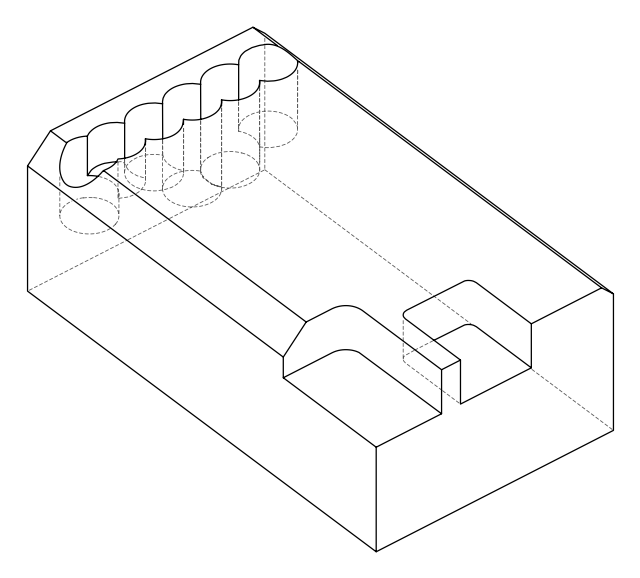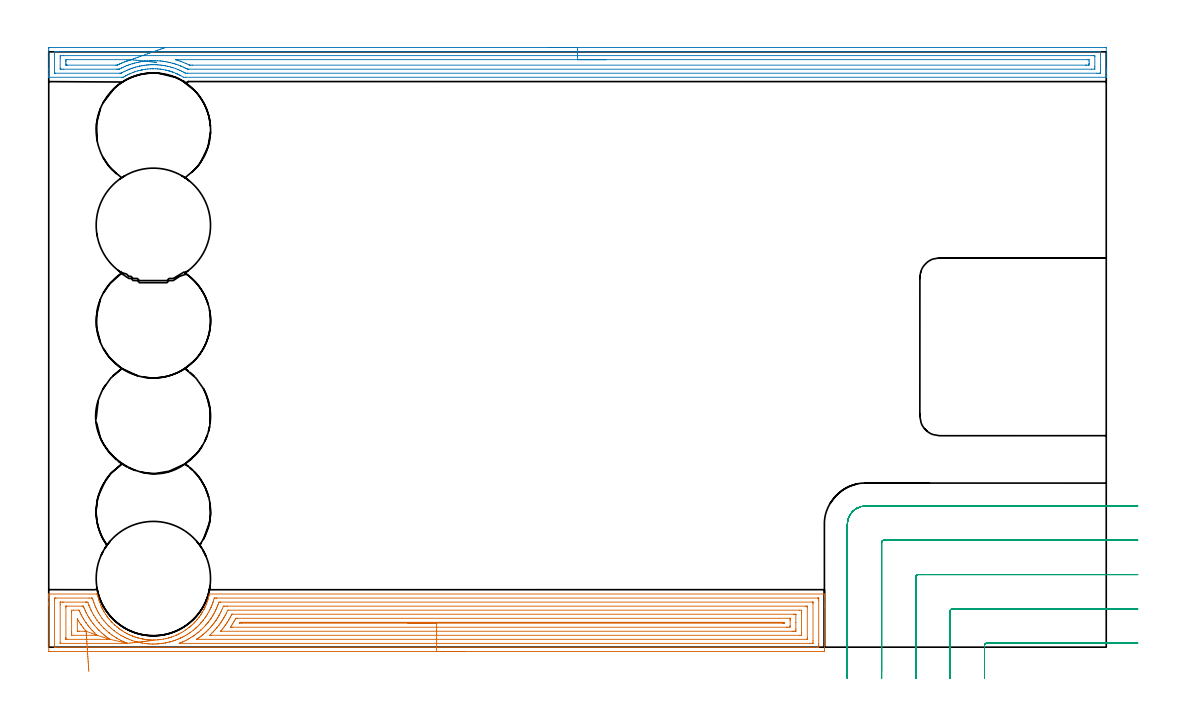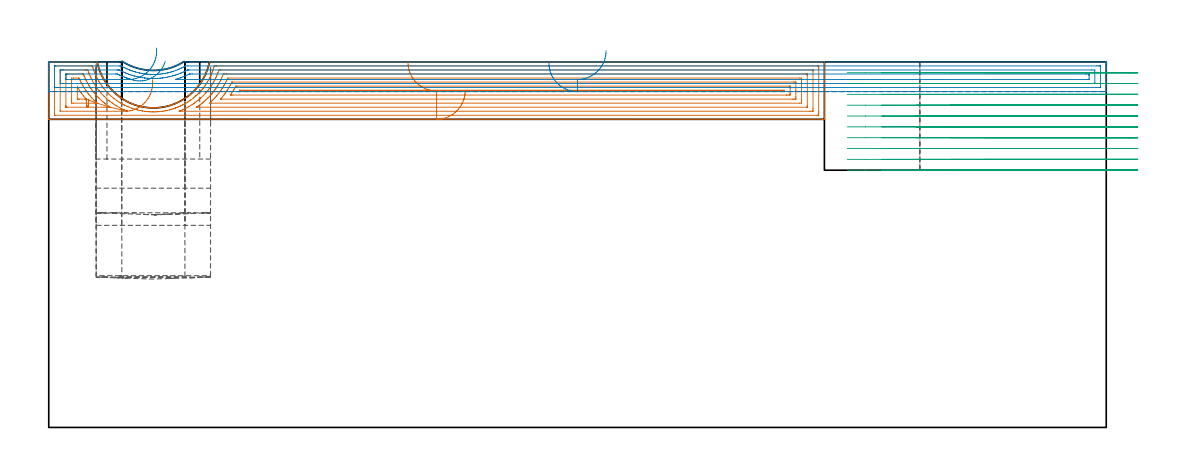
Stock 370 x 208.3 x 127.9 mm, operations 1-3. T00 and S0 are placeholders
(PLAN: 14 operations, 5 tool changes, 64 min)
(1 AREA_MILL | FG_CHAMFER_SURFACE | UGT0205_001 | 16.32 min | 56047 mm3)
(2 AREA_MILL_1 | FG_CHAMFER_SURFACE_1 | UGT0205_001 | 12.12 min | 20013 mm3)
(3 MILL_CORNER_NOTCH_RECTANGULAR | CORNER_NOTCH_RECTANGULAR | NXT0201_012 | Follow Part, ap 4, ae 75% | 12.65 min | 211225 mm3)
(4 MILL_SLOT | SLOT_PARTIAL_RECTANGULAR | NXT0201_011 | Follow Part, ap 3, ae 75% | 17.93 min | 152968 mm3)
(5 MILL_BLIND_HOLE_FROM_SOLID_MATERIAL | STEP1POCKET | UGT0201_004 | Spiral | 0.61 min | 42720 mm3)
(6 MILL_BLIND_HOLE_FROM_SOLID_MATERIAL_1 | STEP1POCKET_2 | UGT0201_004 | Spiral | 0.76 min | 52194 mm3)
(7 MILL_BLIND_HOLE_FROM_SOLID_MATERIAL_2 | STEP1POCKET_3 | UGT0201_004 | Spiral | 1.22 min | 89671 mm3)
(8 MILL_BLIND_HOLE_FROM_SOLID_MATERIAL_3 | STEP1POCKET_5 | UGT0201_004 | Spiral | 0.92 min | 71838 mm3)
(9 BORE_BLIND_HOLE | STEP1POCKET | UGT0332_069 | 0.15 min | 6 mm3)
(10 BORE_BLIND_HOLE_1 | STEP1POCKET_2 | UGT0332_069 | 0.19 min | 13 mm3)
(11 BORE_BLIND_HOLE_2 | STEP1POCKET_3 | UGT0332_069 | 0.31 min | 7 mm3)
(12 BORE_BLIND_HOLE_3 | STEP1POCKET_5 | UGT0332_069 | 0.24 min | 15 mm3)
(13 INDEXABLE_INSERT_DRILL_BLIND_HOLE_FROM_SOLID | STEP1POCKET_1 | NXT0302_035 | 0.22 min | 50991 mm3)
(14 INDEXABLE_INSERT_DRILL_BLIND_HOLE_FROM_SOLID_1 | STEP1POCKET_4 | NXT0302_035 | 0.31 min | 81743 mm3)
(TOOL UGT0205_001 | Chamfer Mill 20 x 3 x 45 deg. | D20 FL50 Z2)
(TOOL NXT0201_012 | ENDMILL 16mm [2P460-1600-NA 1630] | D16 FL38 Z6)
(TOOL NXT0201_011 | ENDMILL 12mm [2P460-1200-NA 1630] | D12 FL38 Z6)
(TOOL UGT0201_004 | End Mill 32 mm | D32 FL53 Z6)
(TOOL UGT0332_069 | 40 mm Boring Bar Slip Fit | D40)
(TOOL NXT0302_035 | Index. Insert Drill 40mm [880-D4000L40-05] | D40 PA176 FL200 Z2)
(OP 1 AREA_MILL)
G17 G21 G94 G90
T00 M6
G54
G17 G0 G90 X145.7 Y-1.5 S1061 M3
G43 Z137.9 H0
Z117.8
G94 G1 X145.662 Z116.928 F250.
X145.548 Z116.064
X145.359 Z115.212
X145.097 Z114.38
X144.763 Z113.574
X144.36 Z112.8
X143.891 Z112.064
X143.36 Z111.372
X142.771 Z110.729
X142.128 Z110.14
X141.436 Z109.608
X140.7 Z109.14
X139.926 Z108.737
X139.12 Z108.403
X138.288 Z108.141
X137.436 Z107.952
X136.571 Z107.838
X135.7 Z107.8
X0.596
X0.102 Y-1.495 Z107.803
X0.01 Y-1.491 Z107.806
X0. Y-1.394 Z107.903
Y14.693 Z123.987
Y15.275 Z124.572
Y15.57 Z124.867
Y17.326 Z126.62
Y17.916 Z127.215
Y18.333 Z127.632
X0.003 Y18.469 Z127.761
X0.01 Y18.598 Z127.889
X0.15 Y18.6 Z127.9
X16.648
X16.974 Y18.594 Z127.892
X17.073 Y18.222 Z127.522
X17.214 Y17.626 Z126.926
X17.455 Y16.735 Z126.035
X17.577 Y16.337 Z125.637
X17.743 Y15.844 Z125.144
X18.091 Y14.953 Z124.251
X18.134 Y14.852 Z124.151
X18.203 Y14.693 Z123.989
X18.39 Y14.254 Z123.553
X18.431 Y14.158 Z123.458
X18.473 Y14.062 Z123.36
X18.588 Y13.815 Z123.112
X18.603 Y13.784 Z123.081
X18.68 Y13.632 Z122.932
X18.729 Y13.536 Z122.836
X18.811 Y13.377 Z122.672
X18.861 Y13.279 Z122.577
X18.916 Y13.17 Z122.469
X19.158 Y12.723 Z122.022
X19.286 Y12.499 Z121.799
X19.412 Y12.279 Z121.578
X19.497 Y12.138 Z121.437
X19.978 Y11.388 Z120.686
X20.181 Y11.087 Z120.385
X20.391 Y10.788 Z120.086
X20.512 Y10.625 Z119.923
X20.608 Y10.496 Z119.795
X20.942 Y10.066 Z119.366
X21.103 Y9.866 Z119.166
X21.284 Y9.641 Z118.941
X21.711 Y9.157 Z118.454
X21.865 Y8.989 Z118.284
X21.999 Y8.841 Z118.139
X22.115 Y8.713 Z118.012
X22.178 Y8.647 Z117.947
X22.22 Y8.606 Z117.906
X22.89 Y7.948 Z117.248
X23.019 Y7.823 Z117.12
X23.072 Y7.774 Z117.071
X23.191 Y7.672 Z116.968
X23.782 Y7.159 Z116.457
X23.865 Y7.087 Z116.385
X23.966 Y7. Z116.298
X24.217 Y6.802 Z116.102
X24.453 Y6.617 Z115.916
X24.674 Y6.451 Z115.75
X24.86 Y6.312 Z115.61
X25.245 Y6.04 Z115.337
X25.428 Y5.917 Z115.213
X25.498 Y5.87 Z115.166
X25.754 Y5.704 Z114.999
X26.661 Y5.148 Z114.446
X27.138 Y4.886 Z114.185
X27.349 Y4.776 Z114.074
X27.495 Y4.699 Z113.998
X27.542 Y4.675 Z113.974
X28.072 Y4.42 Z113.719
X28.241 Y4.34 Z113.636
X28.411 Y4.256 Z113.555
X29.133 Y3.962 Z113.257
X29.329 Y3.879 Z113.178
X29.354 Y3.87 Z113.17
X29.579 Y3.791 Z113.084
X29.852 Y3.69 Z112.985
X30.025 Y3.628 Z112.921
X30.223 Y3.554 Z112.85
X30.792 Y3.366 Z112.663
X30.916 Y3.331 Z112.626
X31.074 Y3.285 Z112.583
X31.117 Y3.272 Z112.571
X31.215 Y3.247 Z112.546
X31.362 Y3.212 Z112.506
X32.011 Y3.046 Z112.343
X32.277 Y2.988 Z112.287
X32.7 Y2.899 Z112.195
X32.905 Y2.855 Z112.151
X33.071 Y2.828 Z112.124
X33.592 Y2.745 Z112.037
X33.799 Y2.71 Z112.005
X34.456 Y2.629 Z111.926
X34.692 Y2.6 Z111.898
X34.715 Y2.598 Z111.896
X35.375 Y2.552 Z111.841
X35.586 Y2.535 Z111.827
X36.033 Y2.514 Z111.808
X36.48 Y2.506 Z111.799
X36.554 Y2.507
X36.927 Y2.508 Z111.804
X37.374 Y2.523 Z111.818
X38.051 Y2.568 Z111.862
X38.268 Y2.581 Z111.877
X38.359 Y2.591 Z111.887
X38.942 Y2.654 Z111.945
X39.059 Y2.665 Z111.96
X39.162 Y2.675 Z111.972
X40.056 Y2.812 Z112.111
X40.726 Y2.946 Z112.24
X40.967 Y2.992 Z112.291
X41.172 Y3.044 Z112.34
X41.843 Y3.208 Z112.507
X42.064 Y3.27 Z112.568
X42.408 Y3.365 Z112.664
X42.737 Y3.471 Z112.769
X42.83 Y3.504 Z112.802
X42.955 Y3.55 Z112.845
X43.631 Y3.788 Z113.087
X44.293 Y4.052 Z113.347
X44.423 Y4.101 Z113.4
X44.525 Y4.142 Z113.441
X44.788 Y4.258 Z113.554
X45.137 Y4.424 Z113.723
X45.24 Y4.473 Z113.773
X45.419 Y4.559 Z113.857
X45.631 Y4.67 Z113.966
X46.313 Y5.021 Z114.321
X46.538 Y5.148 Z114.447
X47.207 Y5.553 Z114.851
X47.952 Y6.038 Z115.337
X48.101 Y6.142 Z115.441
X48.994 Y6.808 Z116.108
X49.147 Y6.932 Z116.229
X49.198 Y6.975 Z116.271
X49.331 Y7.087 Z116.383
X49.644 Y7.35 Z116.65
X49.8 Y7.483 Z116.782
X49.888 Y7.558 Z116.856
X50.179 Y7.823 Z117.12
X50.782 Y8.402 Z117.701
X50.925 Y8.55 Z117.849
X51.082 Y8.713 Z118.013
X51.142 Y8.779 Z118.079
X51.333 Y8.989 Z118.285
X51.427 Y9.091 Z118.389
X51.676 Y9.362 Z118.662
X51.732 Y9.428 Z118.728
X51.881 Y9.605 Z118.904
X52.441 Y10.305 Z119.601
X52.57 Y10.465 Z119.763
X52.593 Y10.497 Z119.795
X52.768 Y10.744 Z120.044
X53.076 Y11.183 Z120.478
X53.241 Y11.417 Z120.717
X53.376 Y11.621 Z120.916
X53.464 Y11.753 Z121.047
X53.559 Y11.91 Z121.205
X53.651 Y12.06 Z121.36
X53.664 Y12.083 Z121.383
X53.782 Y12.279 Z121.577
X53.805 Y12.321 Z121.618
X54.286 Y13.17 Z122.469
X54.358 Y13.303 Z122.602
X54.603 Y13.815 Z123.114
X54.721 Y14.062 Z123.36
X55.115 Y14.953 Z124.252
X55.252 Y15.287 Z124.585
X55.451 Y15.844 Z125.143
X55.739 Y16.735 Z126.034
X55.886 Y17.262 Z126.561
X55.988 Y17.627 Z126.926
X56.145 Y18.267 Z127.567
X56.191 Y18.474 Z127.768
X56.225 Y18.597 Z127.889
X56.332 Y18.6 Z127.9
X271.25
X271.39 Y18.598 Z127.889
X271.397 Y18.469 Z127.761
X271.4 Y18.333 Z127.632
Y17.916 Z127.215
Y17.326 Z126.62
Y15.275 Z124.572
Y14.693 Z123.987
Y14.106 Z123.402
X271.399 Y-0.517 Z108.78
X271.395 Y-1.103 Z108.194
X271.39 Y-1.492 Z107.805
X271.203 Y-1.496 Z107.802
X270.804 Y-1.5 Z107.8
X135.7
Y-0.086 Z109.214
X2.38 Y-0.085 Z109.215
X2.236
X2.035 Y-0.08 Z109.22
X2.016 Y-0.079 Z109.221
X2.01 Y-0.07 Z109.23
X2.004 Y-0.043 Z109.257
X2.002 Y-0.017 Z109.283
X2. Y0.148 Z109.448
Y0.652 Z109.952
Y15.944 Z125.244
X2.002 Y16.448 Z125.748
X2.004 Y16.817 Z126.117
X2.015 Y17.179 Z126.479
X2.38 Y17.184 Z126.484
X2.522 Y17.185 Z126.485
X14.115 Y17.186 Z126.486
X14.864 Y17.185 Z126.485
X15.009 Y17.184 Z126.484
X15.259 Y17.179 Z126.479
X15.32 Y17.065 Z126.365
X15.402 Y16.797 Z126.097
X15.507 Y16.448 Z125.748
X15.756 Y15.64 Z124.94
X15.774 Y15.588 Z124.888
X15.792 Y15.535 Z124.835
X16.128 Y14.693 Z123.993
X16.374 Y14.085 Z123.385
X16.492 Y13.815 Z123.115
X16.648 Y13.465 Z122.765
X16.916 Y12.938 Z122.238
X17.191 Y12.404 Z121.704
X17.381 Y12.06 Z121.36
X17.438 Y11.96 Z121.26
X17.54 Y11.785 Z121.085
X17.924 Y11.183 Z120.483
X18.431 Y10.4 Z119.7
X18.497 Y10.305 Z119.605
X18.648 Y10.092 Z119.392
X19.163 Y9.428 Z118.728
X19.323 Y9.225 Z118.525
X19.9 Y8.55 Z117.85
X20.215 Y8.197 Z117.497
X20.716 Y7.672 Z116.972
X20.909 Y7.478 Z116.778
X21.107 Y7.285 Z116.585
X21.632 Y6.795 Z116.095
X21.999 Y6.475 Z115.775
X22.66 Y5.917 Z115.217
X22.786 Y5.815 Z115.115
X22.89 Y5.734 Z115.034
X23.661 Y5.159 Z114.459
X23.782 Y5.074 Z114.374
X23.833 Y5.04 Z114.34
X24.674 Y4.502 Z113.802
X25.221 Y4.162 Z113.462
X25.436 Y4.035 Z113.335
X25.566 Y3.961 Z113.261
X26.025 Y3.71 Z113.01
X26.457 Y3.488 Z112.788
X26.54 Y3.447 Z112.747
X26.879 Y3.285 Z112.585
X27.349 Y3.066 Z112.366
X27.743 Y2.897 Z112.197
X28.241 Y2.698 Z111.998
X29.002 Y2.407 Z111.707
X29.133 Y2.359 Z111.659
X29.209 Y2.332 Z111.632
X30.025 Y2.066 Z111.366
X30.512 Y1.927 Z111.227
X30.916 Y1.822 Z111.122
X31.048 Y1.79 Z111.09
X31.762 Y1.621 Z110.921
X31.808 Y1.611 Z110.911
X31.845 Y1.603 Z110.903
X32.191 Y1.53 Z110.83
X32.7 Y1.438 Z110.738
X32.812 Y1.419 Z110.719
X33.592 Y1.305 Z110.605
X33.855 Y1.27 Z110.57
X34.483 Y1.199 Z110.499
X34.85 Y1.169 Z110.469
X35.375 Y1.132 Z110.432
X35.8 Y1.111 Z110.411
X36.267 Y1.099 Z110.399
X36.707 Y1.097 Z110.397
X37.159 Y1.105 Z110.405
X37.574 Y1.12 Z110.42
X38.051 Y1.15 Z110.45
X38.411 Y1.175 Z110.475
X38.942 Y1.226 Z110.526
X39.22 Y1.256 Z110.556
X39.834 Y1.336 Z110.636
X40.006 Y1.361 Z110.661
X40.726 Y1.477 Z110.777
X40.771 Y1.485 Z110.785
X41.001 Y1.53 Z110.83
X41.56 Y1.644 Z110.944
X41.618 Y1.657 Z110.957
X42.229 Y1.806 Z111.106
X42.353 Y1.837 Z111.137
X42.509 Y1.879 Z111.179
X42.926 Y1.997 Z111.297
X43.401 Y2.138 Z111.438
X43.607 Y2.204 Z111.504
X44.199 Y2.407 Z111.707
X44.279 Y2.435 Z111.735
X44.293 Y2.441 Z111.741
X44.909 Y2.678 Z111.978
X45.185 Y2.786 Z112.086
X45.543 Y2.932 Z112.232
X46.077 Y3.168 Z112.468
X46.157 Y3.205 Z112.505
X46.323 Y3.285 Z112.585
X46.75 Y3.499 Z112.799
X46.968 Y3.611 Z112.911
X47.332 Y3.804 Z113.104
X47.86 Y4.089 Z113.389
X47.907 Y4.116 Z113.416
X47.985 Y4.162 Z113.462
X48.456 Y4.454 Z113.754
X48.752 Y4.639 Z113.939
X48.997 Y4.798 Z114.098
X49.362 Y5.04 Z114.34
X49.527 Y5.155 Z114.455
X49.644 Y5.239 Z114.539
X50.55 Y5.917 Z115.217
X51.023 Y6.315 Z115.615
X51.427 Y6.656 Z115.956
X51.501 Y6.722 Z116.022
X51.581 Y6.795 Z116.095
X51.958 Y7.15 Z116.45
X52.319 Y7.494 Z116.794
X52.409 Y7.583 Z116.883
X52.496 Y7.672 Z116.972
X52.839 Y8.038 Z117.338
X53.211 Y8.436 Z117.736
X53.265 Y8.497 Z117.797
X53.311 Y8.55 Z117.85
X53.667 Y8.978 Z118.278
X54.037 Y9.428 Z118.728
X54.066 Y9.463 Z118.763
X54.103 Y9.509 Z118.809
X54.445 Y9.968 Z119.268
X54.69 Y10.305 Z119.605
X54.816 Y10.481 Z119.781
X54.994 Y10.735 Z120.035
X55.174 Y11.006 Z120.306
X55.286 Y11.183 Z120.483
X55.511 Y11.552 Z120.852
X55.812 Y12.06 Z121.36
X55.839 Y12.107 Z121.407
X55.886 Y12.191 Z121.491
X56.151 Y12.678 Z121.978
X56.285 Y12.938 Z122.238
X56.446 Y13.265 Z122.565
X56.707 Y13.815 Z123.115
X56.729 Y13.864 Z123.164
X56.778 Y13.974 Z123.274
X56.995 Y14.479 Z123.779
X57.082 Y14.693 Z123.993
X57.243 Y15.112 Z124.412
X57.408 Y15.57 Z124.87
X57.474 Y15.763 Z125.063
X57.697 Y16.448 Z125.748
X57.89 Y17.109 Z126.409
X57.913 Y17.179 Z126.479
X57.999 Y17.181 Z126.481
X58.187 Y17.184 Z126.484
X58.561 Y17.185 Z126.485
X58.704 Y17.186 Z126.486
X269.02 Y17.185 Z126.485
X269.164
X269.365 Y17.18 Z126.48
X269.384 Y17.179 Z126.479
X269.39 Y17.169 Z126.469
X269.396 Y17.143 Z126.443
X269.398 Y17.117 Z126.417
X269.4 Y16.952 Z126.252
Y16.448 Z125.748
Y1.156 Z110.456
X269.398 Y0.652 Z109.952
X269.396 Y0.283 Z109.583
X269.385 Y-0.079 Z109.221
X269.02 Y-0.084 Z109.216
X268.878 Y-0.085 Z109.215
X135.7 Y-0.086 Z109.214
Y1.328 Z110.628
X45.842 Y1.329 Z110.629
X45.734 Y1.331 Z110.631
X45.648 Y1.334 Z110.634
X45.634 Y1.335 Z110.635
X45.659 Y1.346 Z110.646
X45.897 Y1.443 Z110.743
X46.077 Y1.514 Z110.814
X46.115 Y1.53 Z110.83
X46.712 Y1.782 Z111.082
X46.968 Y1.896 Z111.196
X47.32 Y2.061 Z111.361
X47.86 Y2.319 Z111.619
X47.919 Y2.349 Z111.649
X48.033 Y2.407 Z111.707
X48.501 Y2.654 Z111.954
X48.752 Y2.79 Z112.09
X49.072 Y2.97 Z112.27
X49.644 Y3.304 Z112.604
X50.171 Y3.643 Z112.943
X50.535 Y3.878 Z113.178
X50.707 Y3.994 Z113.294
X50.949 Y4.162 Z113.462
X51.224 Y4.362 Z113.662
X51.427 Y4.513 Z113.813
X51.729 Y4.743 Z114.043
X52.114 Y5.04 Z114.34
X52.227 Y5.13 Z114.43
X52.319 Y5.207 Z114.507
X52.706 Y5.537 Z114.837
X53.15 Y5.917 Z115.217
X53.182 Y5.946 Z115.246
X53.211 Y5.972 Z115.272
X54.088 Y6.81 Z116.11
X54.894 Y7.672 Z116.972
X54.941 Y7.725 Z117.025
X54.994 Y7.784 Z117.084
X55.345 Y8.204 Z117.504
X55.631 Y8.55 Z117.85
X55.744 Y8.69 Z117.99
X55.886 Y8.87 Z118.17
X56.128 Y9.19 Z118.49
X56.303 Y9.428 Z118.728
X56.5 Y9.701 Z119.001
X56.778 Y10.094 Z119.394
X56.863 Y10.221 Z119.521
X56.918 Y10.305 Z119.605
X57.206 Y10.762 Z120.062
X57.462 Y11.183 Z120.483
X57.539 Y11.311 Z120.611
X57.67 Y11.536 Z120.836
X57.859 Y11.874 Z121.174
X57.959 Y12.06 Z121.36
X58.163 Y12.453 Z121.753
X58.402 Y12.938 Z122.238
X58.453 Y13.044 Z122.344
X58.561 Y13.275 Z122.575
X58.729 Y13.651 Z122.951
X58.8 Y13.815 Z123.115
X58.99 Y14.271 Z123.571
X59.156 Y14.693 Z123.993
X59.236 Y14.907 Z124.207
X59.466 Y15.57 Z124.87
X59.538 Y15.764 Z125.064
X59.936 Y15.769 Z125.069
X60.141 Y15.771 Z125.071
X267.237
X267.305 Y15.77 Z125.07
X267.359 Y15.767 Z125.067
X267.386 Y15.765 Z125.065
X267.39 Y15.73 Z125.03
X267.396 Y15.57 Z124.87
X267.399 Y15.411 Z124.711
X267.4 Y2.247 Z111.547
X267.395 Y1.53 Z110.83
X267.392 Y1.377 Z110.677
X267.382 Y1.335 Z110.635
X267.338 Y1.333 Z110.633
X267.237 Y1.331 Z110.631
X266.549 Y1.329 Z110.629
X266.345 Y1.328 Z110.628
X135.7
Y2.743 Z112.043
X51.873
X51.791 Y2.744 Z112.044
X51.764 Y2.746 Z112.046
X51.763
X51.766 Y2.75 Z112.05
X51.797 Y2.773 Z112.073
X51.835 Y2.799 Z112.099
X51.886 Y2.833 Z112.133
X52.14 Y3.006 Z112.306
X52.319 Y3.129 Z112.429
X52.534 Y3.285 Z112.585
X52.919 Y3.572 Z112.872
X53.211 Y3.791 Z113.091
X53.421 Y3.955 Z113.255
X53.683 Y4.162 Z113.462
X53.912 Y4.35 Z113.65
X54.103 Y4.51 Z113.81
X54.39 Y4.757 Z114.057
X54.713 Y5.04 Z114.34
X54.86 Y5.172 Z114.472
X54.994 Y5.297 Z114.597
X55.314 Y5.603 Z114.903
X55.639 Y5.917 Z115.217
X55.762 Y6.04 Z115.34
X55.886 Y6.167 Z115.467
X56.192 Y6.494 Z115.794
X56.471 Y6.795 Z116.095
X56.616 Y6.955 Z116.255
X56.778 Y7.138 Z116.438
X57.024 Y7.43 Z116.73
X57.224 Y7.672 Z116.972
X57.421 Y7.917 Z117.217
X57.67 Y8.228 Z117.528
X57.81 Y8.412 Z117.712
X57.913 Y8.55 Z117.85
X58.183 Y8.923 Z118.223
X58.544 Y9.428 Z118.728
X58.561 Y9.453 Z118.753
X58.898 Y9.974 Z119.274
X59.107 Y10.305 Z119.605
X59.237 Y10.518 Z119.818
X59.453 Y10.884 Z120.184
X59.562 Y11.075 Z120.375
X59.622 Y11.183 Z120.483
X59.873 Y11.647 Z120.947
X60.089 Y12.06 Z121.36
X60.174 Y12.228 Z121.528
X60.345 Y12.583 Z121.883
X60.457 Y12.827 Z122.127
X60.507 Y12.938 Z122.238
X60.727 Y13.439 Z122.739
X61.11 Y14.338 Z123.638
X61.237 Y14.35 Z123.65
X61.581 Y14.354 Z123.654
X62.128 Y14.357 Z123.657
X62.47
X264.903
X265.279 Y14.355 Z123.655
X265.355 Y14.353 Z123.653
X265.384 Y14.351 Z123.651
X265.39 Y14.319 Z123.619
X265.393 Y14.229 Z123.529
X265.4 Y13.868 Z123.168
Y13.815 Z123.115
Y3.285 Z112.585
X265.396 Y2.872 Z112.172
X265.392 Y2.77 Z112.07
X265.39 Y2.75 Z112.05
X265.362 Y2.748 Z112.048
X265.296 Y2.745 Z112.045
X265.112 Y2.743 Z112.043
X135.7
Y4.157 Z113.457
X56.783
X56.301 Y4.162 Z113.462
X56.992 Y4.829 Z114.129
X57.208 Y5.04 Z114.34
X57.436 Y5.269 Z114.569
X57.67 Y5.509 Z114.809
X57.869 Y5.721 Z115.021
X58.05 Y5.917 Z115.217
X58.29 Y6.184 Z115.484
X58.561 Y6.49 Z115.79
X58.702 Y6.656 Z115.956
X58.817 Y6.795 Z116.095
X59.099 Y7.144 Z116.444
X59.453 Y7.586 Z116.886
X59.491 Y7.635 Z116.935
X59.519 Y7.672 Z116.972
X59.865 Y8.145 Z117.445
X60.158 Y8.55 Z117.85
X60.235 Y8.658 Z117.958
X60.345 Y8.815 Z118.115
X60.59 Y9.187 Z118.487
X60.745 Y9.428 Z118.728
X60.931 Y9.728 Z119.028
X61.237 Y10.232 Z119.532
X61.264 Y10.279 Z119.579
X61.279 Y10.305 Z119.605
X61.58 Y10.845 Z120.145
X61.764 Y11.183 Z120.483
X61.888 Y11.419 Z120.719
X62.128 Y11.897 Z121.197
X62.616 Y12.938 Z122.238
X63.02 Y12.943 Z122.243
X262.773
X263.39 Y12.938 Z122.238
X263.398 Y12.327 Z121.627
X263.399 Y12.06 Z121.36
X263.4 Y11.448 Z120.748
X263.399 Y5.04 Z114.34
X263.396 Y4.431 Z113.731
X263.39 Y4.162 Z113.462
X262.783 Y4.157 Z113.457
X135.7
Y5.571 Z114.871
X60.278
X60.211 Y5.573 Z114.873
X60.159 Y5.575 Z114.875
X60.137 Y5.577 Z114.877
X60.146 Y5.597 Z114.897
X60.409 Y5.917 Z115.217
X60.776 Y6.37 Z115.67
X61.119 Y6.795 Z116.095
X61.17 Y6.86 Z116.16
X61.237 Y6.945 Z116.245
X61.548 Y7.366 Z116.666
X61.771 Y7.672 Z116.972
X61.919 Y7.879 Z117.179
X62.128 Y8.175 Z117.475
X62.28 Y8.401 Z117.701
X62.377 Y8.55 Z117.85
X62.624 Y8.94 Z118.24
X62.928 Y9.428 Z118.728
X62.962 Y9.485 Z118.785
X63.02 Y9.582 Z118.882
X63.284 Y10.045 Z119.345
X63.429 Y10.305 Z119.605
X63.597 Y10.615 Z119.915
X63.912 Y11.216 Z120.516
X64.06 Y11.503 Z120.803
X64.072 Y11.522 Z120.822
X64.082 Y11.525 Z120.825
X64.115 Y11.527 Z120.827
X64.182 Y11.528 Z120.828
X260.643
X260.994 Y11.527 Z120.827
X261.346 Y11.523 Z120.823
X261.384 Y11.522 Z120.822
X261.39 Y11.492 Z120.792
X261.395 Y11.422 Z120.722
X261.399 Y11.316 Z120.616
X261.4 Y8.59 Z117.89
Y6.396 Z115.696
X261.398 Y5.917 Z115.217
X261.395 Y5.718 Z115.018
X261.391 Y5.619 Z114.919
X261.387 Y5.578 Z114.878
X261.341 Y5.576 Z114.876
X260.994 Y5.573 Z114.873
X260.454 Y5.571 Z114.871
X260.103
X135.7
Y6.985 Z116.285
X64.438 Y6.986 Z116.286
X63.912 Y6.988 Z116.288
X63.713 Y6.99 Z116.29
X63.543 Y6.996 Z116.296
X63.608 Y7.094 Z116.394
X63.969 Y7.617 Z116.917
X64.005 Y7.672 Z116.972
X64.316 Y8.153 Z117.453
X64.569 Y8.55 Z117.85
X64.658 Y8.693 Z117.993
X64.804 Y8.933 Z118.233
X64.986 Y9.248 Z118.548
X65.089 Y9.428 Z118.728
X65.307 Y9.81 Z119.11
X65.412 Y9.991 Z119.291
X65.457 Y10.067 Z119.367
X65.484 Y10.108 Z119.408
X65.522 Y10.109 Z119.409
X65.696 Y10.113 Z119.413
X65.89 Y10.114 Z119.414
X259.211
X259.311 Y10.113 Z119.413
X259.371 Y10.11 Z119.41
X259.381 Y10.109 Z119.409
X259.39 Y10.091 Z119.391
X259.393 Y9.985 Z119.285
X259.399 Y9.614 Z118.914
X259.4 Y9.428 Z118.728
X259.398 Y7.488 Z116.788
X259.391 Y7.301 Z116.601
X259.376 Y6.992 Z116.292
X259.211 Y6.989 Z116.289
X259.016 Y6.987 Z116.287
X258.319 Y6.985 Z116.285
X258.126
X135.7
Y8.4 Z117.7
X67.479
X66.736 Y8.404 Z117.704
X66.717 Y8.406 Z117.706
X66.694 Y8.445 Z117.745
X66.749 Y8.55 Z117.85
X66.795 Y8.634 Z117.934
X66.817 Y8.672 Z117.972
X66.83 Y8.688 Z117.988
X66.836 Y8.693 Z117.993
X66.868 Y8.695 Z117.995
X67.173 Y8.699 Z117.999
X68.218 Y8.7 Z118.
X256.536
X257.279 Y8.696 Z117.996
X257.337 Y8.694 Z117.994
X257.394 Y8.583 Z117.883
X257.397 Y8.55 Z117.85
Y8.444 Z117.744
X257.394 Y8.418 Z117.718
X257.392 Y8.41 Z117.71
X257.35 Y8.407 Z117.707
X257.147 Y8.403 Z117.703
X256.841 Y8.4 Z117.7
X256.688
X135.7
X134.828 Z117.738
X133.963 Z117.851
X133.112 Z118.04
X132.28 Z118.303
X131.474 Z118.636
X130.7 Z119.039
X129.964 Z119.508
X129.272 Z120.039
X128.629 Z120.628
X128.039 Z121.272
X127.508 Z121.964
X127.04 Z122.7
X126.637 Z123.473
X126.303 Z124.279
X126.041 Z125.111
X125.852 Z125.963
X125.738 Z126.828
X125.7 Z127.7
G0 Z137.9
X36.287 Y2.349
Z121.715
G1 X36.349 Y2.356 Z120.845
X36.335 Y2.354 Z119.973
X36.246 Y2.344 Z119.105
X36.082 Y2.325 Z118.248
X35.844 Y2.297 Z117.409
X35.535 Y2.261 Z116.594
X35.156 Y2.217 Z115.81
X34.711 Y2.165 Z115.061
X34.203 Y2.106 Z114.355
X33.635 Y2.04 Z113.695
X33.013 Y1.968 Z113.088
X32.341 Y1.889 Z112.538
X31.623 Y1.806 Z112.049
X30.866 Y1.718 Z111.625
X30.075 Y1.626 Z111.269
X29.256 Y1.531 Z110.984
X28.415 Y1.433 Z110.771
X27.56 Y1.333 Z110.633
X27.55 Y1.332 Z110.632
X27.408 Y1.329 Z110.629
X4.163
X4.095 Y1.33 Z110.63
X4.041 Y1.333 Z110.633
X4.013 Y1.335 Z110.635
X4.01 Y1.37 Z110.67
X4.004 Y1.53 Z110.83
X4.001 Y1.689 Z110.989
X4. Y14.853 Z124.153
X4.005 Y15.57 Z124.87
X4.008 Y15.723 Z125.023
X4.018 Y15.765 Z125.065
X4.062 Y15.767 Z125.067
X4.163 Y15.769 Z125.069
X4.851 Y15.771 Z125.071
X5.055
X12.877
X13.081 Y15.769 Z125.069
X13.285 Y15.765 Z125.065
X13.658 Y15.755 Z125.055
X13.725 Y15.57 Z124.87
X13.973 Y14.879 Z124.179
X14.044 Y14.693 Z123.993
X14.089 Y14.578 Z123.878
X14.41 Y13.815 Z123.115
X14.722 Y13.078 Z122.378
X14.789 Y12.938 Z122.238
X14.864 Y12.785 Z122.085
X15.247 Y12.06 Z121.36
X15.684 Y11.254 Z120.554
X15.727 Y11.183 Z120.483
X15.756 Y11.136 Z120.436
X16.294 Y10.305 Z119.605
X16.648 Y9.762 Z119.062
X16.788 Y9.565 Z118.865
X16.89 Y9.428 Z118.728
X17.54 Y8.576 Z117.876
X17.561 Y8.55 Z117.85
X17.649 Y8.442 Z117.742
X18.314 Y7.672 Z116.972
X18.431 Y7.54 Z116.84
X19.146 Y6.795 Z116.095
X19.323 Y6.616 Z115.916
X20.063 Y5.917 Z115.217
X20.215 Y5.78 Z115.08
X21.083 Y5.04 Z114.34
X21.107 Y5.02 Z114.32
X21.218 Y4.93 Z114.23
X21.999 Y4.344 Z113.644
X22.105 Y4.267 Z113.567
X22.253 Y4.162 Z113.462
X22.89 Y3.739 Z113.039
X23.597 Y3.285 Z112.585
X23.782 Y3.17 Z112.47
X24.085 Y2.987 Z112.287
X24.674 Y2.667 Z111.967
X25.166 Y2.407 Z111.707
X25.566 Y2.208 Z111.508
X25.964 Y2.015 Z111.315
X26.457 Y1.796 Z111.096
X27.091 Y1.53 Z110.83
X27.349 Y1.427 Z110.727
X27.524 Y1.358 Z110.658
X27.56 Y1.333 Z110.633
X21.419 Y2.749 Z112.049
X21.336 Y2.747 Z112.047
X21.107 Y2.745 Z112.045
X20.765 Y2.743 Z112.043
X20.215
X6.497
X6.121 Y2.745 Z112.045
X6.045 Y2.747 Z112.047
X6.016 Y2.749 Z112.049
X6.01 Y2.781 Z112.081
X6.006 Y2.871 Z112.171
X6. Y3.232 Z112.532
Y3.285 Z112.585
Y13.815 Z123.115
X6.004 Y14.228 Z123.528
X6.008 Y14.33 Z123.63
X6.01 Y14.35 Z123.65
X6.038 Y14.352 Z123.652
X6.104 Y14.355 Z123.655
X6.288 Y14.357 Z123.657
X11.639
X11.914 Y14.355 Z123.655
X12.051 Y14.352 Z123.652
X12.081 Y14.351 Z123.651
X12.096 Y14.341 Z123.641
X12.125 Y14.279 Z123.579
X12.189 Y14.131 Z123.431
X12.318 Y13.815 Z123.115
X12.406 Y13.601 Z122.901
X12.697 Y12.938 Z122.238
X12.816 Y12.67 Z121.97
X13.081 Y12.114 Z121.414
X13.108 Y12.06 Z121.36
X13.136 Y12.006 Z121.306
X13.585 Y11.183 Z120.483
X13.973 Y10.497 Z119.797
X14.094 Y10.305 Z119.605
X14.392 Y9.841 Z119.141
X14.663 Y9.428 Z118.728
X14.864 Y9.126 Z118.426
X15.289 Y8.55 Z117.85
X15.488 Y8.286 Z117.586
X15.756 Y7.94 Z117.24
X15.979 Y7.672 Z116.972
X16.648 Y6.885 Z116.185
X16.731 Y6.795 Z116.095
X17.121 Y6.383 Z115.683
X17.54 Y5.943 Z115.243
X17.565 Y5.917 Z115.217
X18.431 Y5.089 Z114.389
X18.487 Y5.04 Z114.34
X18.934 Y4.657 Z113.957
X19.323 Y4.326 Z113.626
X19.523 Y4.162 Z113.462
X19.908 Y3.86 Z113.16
X20.215 Y3.624 Z112.924
X20.675 Y3.285 Z112.585
X21.107 Y2.976 Z112.276
X21.283 Y2.849 Z112.149
X21.419 Y2.749 Z112.049
X16.902 Y4.162 Z113.462
X16.653 Y4.157 Z113.457
X8.627
X8.01 Y4.162 Z113.462
X8.002 Y4.773 Z114.073
X8. Y5.04 Z114.34
Y5.305 Z114.605
X8.001 Y12.06 Z121.36
X8.004 Y12.669 Z121.969
X8.01 Y12.938 Z122.238
X8.622 Y12.943 Z122.243
X10.4
X10.589 Y12.938 Z122.238
X10.742 Y12.607 Z121.907
X10.999 Y12.06 Z121.36
X11.297 Y11.449 Z120.749
X11.438 Y11.183 Z120.483
X11.594 Y10.891 Z120.191
X11.929 Y10.305 Z119.605
X12.189 Y9.856 Z119.156
X12.462 Y9.428 Z118.728
X12.938 Y8.69 Z117.99
X13.033 Y8.55 Z117.85
X13.081 Y8.48 Z117.78
X13.689 Y7.672 Z116.972
X13.973 Y7.302 Z116.602
X14.391 Y6.795 Z116.095
X14.606 Y6.54 Z115.84
X14.864 Y6.241 Z115.541
X15.162 Y5.917 Z115.217
X15.756 Y5.289 Z114.589
X16.005 Y5.04 Z114.34
X16.902 Y4.162 Z113.462
X13.081 Y5.575 Z114.875
Y5.574 Z114.874
X12.54 Y5.572 Z114.872
X10.757 Y5.571 Z114.871
X10.405 Y5.573 Z114.873
X10.054 Y5.577 Z114.877
X10.016 Y5.578 Z114.878
X10.01 Y5.608 Z114.908
X10.005 Y5.678 Z114.978
X10.001 Y5.784 Z115.084
X10. Y9.428 Z118.728
X10.001 Y9.618 Z118.918
X10.002 Y9.824 Z119.124
X10.006 Y9.856 Z119.156
X10.008 Y9.86 Z119.16
X10.031 Y9.829 Z119.129
X10.051 Y9.799 Z119.099
X10.405 Y9.209 Z118.509
X10.833 Y8.55 Z117.85
X11.297 Y7.842 Z117.142
X11.368 Y7.743 Z117.043
X11.42 Y7.672 Z116.972
X11.755 Y7.222 Z116.522
X12.081 Y6.795 Z116.095
X12.189 Y6.657 Z115.957
X12.803 Y5.917 Z115.217
X13.081 Y5.584 Z114.884
Y5.575 Z114.875
X13.124 Y4.933 Z114.286
X13.17 Y4.242 Z113.756
X13.22 Y3.507 Z113.288
X13.271 Y2.734 Z112.886
X13.325 Y1.93 Z112.553
X13.38 Y1.099 Z112.292
X13.437 Y0.249 Z112.104
X13.495 Y-0.614 Z111.991
X13.553 Y-1.484 Z111.954
X13.611 Y-2.353 Z111.993
X13.668 Y-3.216 Z112.108
X13.725 Y-4.066 Z112.298
X13.781 Y-4.895 Z112.561
X13.834 Y-5.699 Z112.896
X13.886 Y-6.471 Z113.299
X13.935 Y-7.205 Z113.769
X13.981 Y-7.894 Z114.301
X14.024 Y-8.536 Z114.891
G0 Z137.9
M5
M2
(OP 2 AREA_MILL_1)
G17 G21 G94 G90
T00 M6
G54
G17 G0 G90 X175. Y209.8 S1061 M3
G43 Z137.9 H0
Z127.5
G94 G1 X175.038 Z126.628 F250.
X175.152 Z125.764
X175.341 Z124.912
X175.603 Z124.08
X175.937 Z123.274
X176.34 Z122.5
X176.809 Z121.764
X177.34 Z121.072
X177.929 Z120.429
X178.572 Z119.84
X179.264 Z119.308
X180. Z118.84
X180.774 Z118.437
X181.58 Z118.103
X182.412 Z117.841
X183.264 Z117.652
X184.128 Z117.538
X185. Z117.5
X369.388
X369.899 Y209.795 Z117.503
X369.99 Y209.792 Z117.506
X370. Y209.696 Z117.602
Y202.409 Z124.885
Y201.858 Z125.439
Y201.533 Z125.763
Y200.981 Z126.315
Y200.656 Z126.638
Y200.007 Z127.293
Y199.681 Z127.618
X369.997 Y199.538 Z127.754
X369.99 Y199.402 Z127.888
X369.834 Y199.4 Z127.9
X47.937
X47.134 Y199.406 Z127.892
X46.221 Y199.924 Z127.374
X45.878 Y200.104 Z127.195
X45.705 Y200.194 Z127.103
X45.329 Y200.39 Z126.907
X45.277 Y200.416 Z126.881
X45.258 Y200.424 Z126.872
X44.942 Y200.571 Z126.727
X44.858 Y200.609 Z126.688
X44.437 Y200.794 Z126.505
X43.544 Y201.149 Z126.146
X43.472 Y201.176 Z126.119
X43.322 Y201.232 Z126.064
X43.092 Y201.314 Z125.985
X42.9 Y201.375 Z125.924
X42.652 Y201.454 Z125.843
X42.579 Y201.474 Z125.821
X42.382 Y201.533 Z125.766
X42.32 Y201.551 Z125.748
X42.133 Y201.602 Z125.692
X41.939 Y201.658 Z125.637
X41.759 Y201.709 Z125.584
X41.088 Y201.874 Z125.423
X40.867 Y201.927 Z125.368
X39.974 Y202.108 Z125.191
X39.669 Y202.16 Z125.139
X39.082 Y202.24 Z125.058
X38.898 Y202.258 Z125.041
X38.189 Y202.324 Z124.968
X38.115 Y202.327 Z124.962
X37.297 Y202.378 Z124.918
X36.679 Y202.383 Z124.904
X36.548 Y202.384 Z124.903
X36.404 Y202.387 Z124.904
X36.354 Y202.385 Z124.905
X36.318 Y202.384 Z124.906
X36.154 Y202.376
X35.512 Y202.359 Z124.936
X34.619 Y202.29 Z125.004
X33.837 Y202.205 Z125.093
X33.727 Y202.188 Z125.109
X32.834 Y202.03 Z125.262
X32.757 Y202.013 Z125.279
X32.671 Y201.996 Z125.3
X32.549 Y201.971 Z125.328
X32.502 Y201.96 Z125.338
X31.942 Y201.836 Z125.457
X31.864 Y201.815 Z125.477
X31.625 Y201.752 Z125.539
X31.05 Y201.603 Z125.693
X30.157 Y201.33 Z125.969
X30.1 Y201.311 Z125.988
X29.632 Y201.133 Z126.163
X29.265 Y200.996 Z126.303
X28.372 Y200.62 Z126.676
X28.293 Y200.584 Z126.712
X27.925 Y200.417 Z126.882
X27.767 Y200.338 Z126.961
X27.48 Y200.193 Z127.105
X27.044 Y199.956 Z127.343
X26.804 Y199.825 Z127.473
X26.587 Y199.707 Z127.592
X26.121 Y199.437 Z127.862
X26.065 Y199.406 Z127.892
X25.614 Y199.4 Z127.9
X0.166
X0.01 Y199.402 Z127.888
X0.003 Y199.539 Z127.754
X0. Y199.682 Z127.618
Y200.006 Z127.293
Y200.656 Z126.638
Y201.858 Z125.439
Y202.409 Z124.885
X0.001 Y208.82 Z118.478
X0.005 Y209.42 Z117.877
X0.01 Y209.792 Z117.505
X0.229 Y209.796 Z117.502
X0.612 Y209.8 Z117.5
X185.
Y208.386 Z118.914
X367.602 Y208.385 Z118.915
X367.764 Y208.384 Z118.916
X367.952 Y208.38 Z118.92
X367.99 Y208.379 Z118.921
X367.994 Y208.352 Z118.948
X367.997 Y208.322 Z118.978
X368. Y208.154 Z119.146
Y201.143 Z126.157
X367.998 Y201.012 Z126.288
X367.995 Y200.908 Z126.392
X367.99 Y200.84 Z126.46
X367.983 Y200.821 Z126.479
X367.967 Y200.82 Z126.48
X367.602 Y200.815 Z126.485
X367.441 Y200.814 Z126.486
X366.709
X48.668 Y200.815 Z126.485
X47.937 Y200.82 Z126.48
X47.86 Y200.821 Z126.479
X47.672 Y200.916 Z126.384
X47.044 Y201.248 Z126.052
X46.495 Y201.533 Z125.767
X46.151 Y201.698 Z125.602
X45.834 Y201.843 Z125.457
X45.258 Y202.082 Z125.218
X44.457 Y202.409 Z124.891
X44.365 Y202.444 Z124.856
X44.309 Y202.464 Z124.836
X43.472 Y202.738 Z124.562
X42.991 Y202.882 Z124.418
X42.579 Y202.996 Z124.304
X41.768 Y203.205 Z124.095
X41.721 Y203.217 Z124.083
X41.686 Y203.225 Z124.075
X41.429 Y203.285 Z124.015
X40.793 Y203.412 Z123.888
X40.634 Y203.442 Z123.858
X39.901 Y203.562 Z123.738
X39.573 Y203.607 Z123.693
X39.008 Y203.669 Z123.631
X38.574 Y203.711 Z123.589
X38.115 Y203.744 Z123.556
X37.617 Y203.774 Z123.526
X37.222 Y203.789 Z123.511
X36.701 Y203.797 Z123.503
X36.329 Y203.798 Z123.502
X35.822 Y203.783 Z123.517
X35.436 Y203.768 Z123.532
X34.976 Y203.737 Z123.563
X34.543 Y203.703 Z123.597
X34.155 Y203.666 Z123.634
X33.65 Y203.61 Z123.69
X33.358 Y203.573 Z123.728
X32.757 Y203.473 Z123.827
X32.596 Y203.444 Z123.856
X31.864 Y203.302 Z123.998
X31.851 Y203.299 Z124.001
X31.789 Y203.285 Z124.015
X31.128 Y203.132 Z124.168
X31.058 Y203.115 Z124.185
X30.971 Y203.092 Z124.208
X30.424 Y202.946 Z124.354
X30.273 Y202.904 Z124.396
X30.078 Y202.846 Z124.454
X29.741 Y202.74 Z124.56
X29.185 Y202.562 Z124.738
X29.07 Y202.522 Z124.778
X28.761 Y202.409 Z124.891
X28.346 Y202.252 Z125.048
X28.293 Y202.23 Z125.07
X27.795 Y202.021 Z125.279
X27.4 Y201.853 Z125.447
X27.175 Y201.753 Z125.547
X26.696 Y201.533 Z125.767
X26.507 Y201.44 Z125.86
X26.311 Y201.34 Z125.96
X25.614 Y200.965 Z126.335
X25.409 Y200.858 Z126.442
X25.351 Y200.828 Z126.472
X25.269 Y200.821 Z126.479
X25.087 Y200.818 Z126.482
X24.721 Y200.815 Z126.485
X2.398
X2.236 Y200.816 Z126.484
X2.048 Y200.82 Z126.48
X2.01 Y200.821 Z126.479
X2.006 Y200.848 Z126.452
X2.003 Y200.878 Z126.422
X2.001 Y201.046 Z126.254
X2. Y208.057 Z119.243
X2.002 Y208.188 Z119.112
X2.005 Y208.292 Z119.008
X2.01 Y208.36 Z118.94
X2.017 Y208.379 Z118.921
X2.033 Y208.38 Z118.92
X2.398 Y208.385 Z118.915
X2.559 Y208.386 Z118.914
X3.291
X185.
Y206.972 Z120.328
X364.923 Y206.971 Z120.329
X365.634 Y206.97 Z120.33
X365.816 Y206.968 Z120.332
X365.99 Y206.964 Z120.336
X365.995 Y206.791 Z120.509
X365.999 Y206.612 Z120.688
X366. Y203.106 Z124.194
X365.995 Y202.409 Z124.891
X365.993 Y202.236 Z125.064
X364.923 Y202.229 Z125.071
X49.013
X48.83 Y202.231 Z125.069
X48.646 Y202.235 Z125.065
X48.532 Y202.239 Z125.061
X48.442 Y202.285 Z125.015
X48.198 Y202.409 Z124.891
X47.937 Y202.545 Z124.755
X47.647 Y202.693 Z124.607
X47.044 Y202.969 Z124.331
X46.323 Y203.285 Z124.015
X46.151 Y203.357 Z123.943
X46.027 Y203.407 Z123.893
X45.258 Y203.702 Z123.598
X44.602 Y203.93 Z123.37
X44.365 Y204.005 Z123.295
X43.854 Y204.162 Z123.138
X43.472 Y204.272 Z123.028
X43.316 Y204.315 Z122.985
X42.579 Y204.498 Z122.802
X42.126 Y204.607 Z122.693
X41.686 Y204.698 Z122.602
X41.002 Y204.833 Z122.467
X40.793 Y204.869 Z122.431
X39.935 Y205.004 Z122.296
X39.901 Y205.008 Z122.292
X39.637 Y205.038 Z122.262
X39.008 Y205.102 Z122.198
X38.936 Y205.108 Z122.192
X38.115 Y205.167 Z122.133
X37.975 Y205.175 Z122.125
X37.222 Y205.205 Z122.095
X37.048 Y205.209 Z122.091
X36.329 Y205.212 Z122.088
X36.153 Y205.21 Z122.09
X35.436 Y205.187 Z122.113
X35.291 Y205.18 Z122.12
X34.543 Y205.13 Z122.17
X34.456 Y205.123 Z122.177
X33.65 Y205.048 Z122.252
X33.641 Y205.047 Z122.253
X33.558 Y205.038 Z122.262
X32.853 Y204.944 Z122.356
X32.757 Y204.929 Z122.371
X32.095 Y204.812 Z122.488
X31.864 Y204.768 Z122.532
X31.354 Y204.663 Z122.637
X30.971 Y204.579 Z122.721
X30.628 Y204.499 Z122.801
X30.078 Y204.363 Z122.937
X29.916 Y204.321 Z122.979
X29.337 Y204.162 Z123.138
X29.221 Y204.127 Z123.173
X29.185 Y204.116 Z123.184
X28.548 Y203.911 Z123.389
X28.293 Y203.827 Z123.473
X27.891 Y203.679 Z123.621
X27.4 Y203.494 Z123.806
X27.248 Y203.434 Z123.866
X26.883 Y203.285 Z124.015
X26.62 Y203.174 Z124.126
X26.507 Y203.125 Z124.175
X26.007 Y202.9 Z124.4
X25.614 Y202.718 Z124.582
X25.404 Y202.615 Z124.685
X24.721 Y202.269 Z125.031
X24.63 Y202.235 Z125.065
X24.543 Y202.233 Z125.067
X24.366 Y202.23 Z125.07
X24.012 Y202.229 Z125.071
X23.828 Y202.228 Z125.072
X5.077 Y202.229 Z125.071
X4.366 Y202.23 Z125.07
X4.184 Y202.232 Z125.068
X4.01 Y202.236 Z125.064
X4.005 Y202.409 Z124.891
X4.001 Y202.588 Z124.712
X4. Y206.094 Z121.206
X4.005 Y206.791 Z120.509
X4.007 Y206.964 Z120.336
X5.077 Y206.971 Z120.329
X185. Y206.972 Z120.328
Y205.557 Z121.743
X363.502
X363.864 Y205.555 Z121.745
X363.929 Y205.553 Z121.747
X363.99 Y205.549 Z121.751
X364. Y205.038 Z122.262
Y204.192 Z123.108
X363.999 Y204.162 Z123.138
X363.99 Y203.739 Z123.561
X363.975 Y203.649 Z123.651
X363.843 Y203.647 Z123.654
X363.665 Y203.644 Z123.656
X363.138 Y203.643 Z123.657
X362.774
X50.251
X49.723 Y203.644 Z123.656
X49.354 Y203.647 Z123.653
X49.23 Y203.65 Z123.65
X49.06 Y203.726 Z123.574
X48.83 Y203.834 Z123.466
X48.13 Y204.162 Z123.138
X47.937 Y204.248 Z123.052
X47.78 Y204.316 Z122.984
X47.044 Y204.618 Z122.682
X46.257 Y204.934 Z122.366
X46.151 Y204.973 Z122.327
X45.964 Y205.038 Z122.262
X45.258 Y205.269 Z122.031
X44.908 Y205.381 Z121.919
X44.393 Y205.539 Z121.761
X44.365 Y205.549 Z121.751
X44.364 Y205.553 Z121.747
X44.365 Y205.554 Z121.746
X44.73 Y205.557 Z121.743
X44.903
X185.
X185.872 Z121.781
X186.737 Z121.895
X187.588 Z122.083
X188.42 Z122.346
X189.226 Z122.68
X190. Z123.082
X190.736 Z123.551
X191.428 Z124.082
X192.071 Z124.672
X192.66 Z125.315
X193.192 Z126.007
X193.66 Z126.743
X194.063 Z127.516
X194.397 Z128.322
X194.659 Z129.154
X194.848 Z130.006
X194.962 Z130.871
X195. Z131.743
G0 Z137.9
X40.752 Y209.813
Z128.038
G1 X40.456 Y209.708 Z127.225
X40.095 Y209.578 Z126.441
X39.67 Y209.426 Z125.694
X39.186 Y209.253 Z124.99
X38.646 Y209.06 Z124.332
X38.054 Y208.848 Z123.727
X37.414 Y208.62 Z123.18
X36.733 Y208.376 Z122.693
X36.013 Y208.119 Z122.272
X35.262 Y207.85 Z121.919
X34.485 Y207.572 Z121.636
X33.688 Y207.287 Z121.427
X32.876 Y206.997 Z121.292
X32.057 Y206.703 Z121.233
X31.235 Y206.41 Z121.25
X30.419 Y206.118 Z121.343
X29.613 Y205.829 Z121.511
X28.823 Y205.547 Z121.753
X28.763 Y205.525 Z121.775
X28.707 Y205.507 Z121.793
X28.403 Y205.416 Z121.884
X28.293 Y205.383 Z121.917
X28.026 Y205.299 Z122.001
X27.753 Y205.213 Z122.087
X27.4 Y205.098 Z122.202
X27.354 Y205.083 Z122.217
X27.233 Y205.038 Z122.262
X26.709 Y204.84 Z122.46
X26.507 Y204.761 Z122.539
X26.074 Y204.586 Z122.714
X25.614 Y204.397 Z122.903
X25.447 Y204.325 Z122.975
X25.072 Y204.162 Z123.138
X24.832 Y204.053 Z123.247
X24.721 Y204.001 Z123.299
X24.23 Y203.767 Z123.533
X24.066 Y203.69 Z123.61
X23.958 Y203.65 Z123.65
X23.828 Y203.647 Z123.653
X23.463 Y203.643 Z123.657
X6.498
X6.136 Y203.644 Z123.656
X6.071 Y203.646 Z123.654
X6.01 Y203.65 Z123.65
X6.006 Y203.742 Z123.558
X6. Y204.132 Z123.168
Y205.008 Z122.292
X6.001 Y205.038 Z122.262
X6.01 Y205.461 Z121.839
X6.025 Y205.551 Z121.749
X6.157 Y205.554 Z121.746
X6.334 Y205.557 Z121.743
X28.657
X28.715 Y205.556 Z121.744
X28.759 Y205.554 Z121.746
X28.823 Y205.547 Z121.753
X29.682 Y205.457 Z121.881
X30.526 Y205.369 Z122.084
X31.349 Y205.283 Z122.359
X32.145 Y205.2 Z122.706
X32.908 Y205.12 Z123.122
X33.632 Y205.045 Z123.602
X34.312 Y204.974 Z124.145
X34.942 Y204.908 Z124.744
X35.517 Y204.848 Z125.397
X36.034 Y204.794 Z126.098
X36.488 Y204.746 Z126.841
X36.877 Y204.706 Z127.621
X37.195 Y204.672 Z128.433
X37.443 Y204.646 Z129.269
X37.617 Y204.628 Z130.123
X37.716 Y204.618 Z130.99
X37.74 Y204.615 Z131.862
X37.688 Y204.621 Z132.733
G0 Z137.9
M5
M2
(OP 3 MILL_CORNER_NOTCH_RECTANGULAR)
G17 G21 G94 G90
T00 M6
G54
G17 G0 G90 X381. Y1.4 S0 M3
G43 Z137.9 H1
Z124.11
G94 G1 X378. F250.
X328.195 F500.
G3 X327.4 Y0.605 R0.8
G1 Y-7.746
X327.399 Y-8.
X327.383 Y-11. F250.
G0 Z137.9
X381. Y13.4
Z124.11
G1 X378.
X316.195 F500.
G3 X315.4 Y12.605 R0.8
G1 Y-7.746
X315.399 Y-8.
X315.378 Y-11. F250.
G0 Z137.9
X381. Y25.4
Z124.11
G1 X378.
X304.196 F500.
G3 X303.4 Y24.604 R0.8
G1 Y-7.746
G2 X303.399 Y-8. R24.
G1 X303.367 Y-11. F250.
G0 Z137.9
X381. Y37.4
Z124.11
G1 X378.
X292.196 F500.
G3 X291.4 Y36.604 R0.8
G1 Y-7.746
G2 X291.397 Y-8. R12.
G1 X291.334 Y-10.999 F250.
G0 Z137.9
X381. Y49.4
Z124.11
G1 X378.
X285.8 F500.
G3 X279.4 Y43. R6.4
G1 Y-7.746
Y-10.746 F250.
G0 Z137.9
X381. Y1.4
Z120.32
G1 X378.
X328.195 F500.
G3 X327.4 Y0.605 R0.8
G1 Y-7.746
X327.399 Y-8.
X327.383 Y-11. F250.
G0 Z137.9
X381. Y13.4
Z120.32
G1 X378.
X316.195 F500.
G3 X315.4 Y12.605 R0.8
G1 Y-7.746
X315.399 Y-8.
X315.378 Y-11. F250.
G0 Z137.9
X381. Y25.4
Z120.32
G1 X378.
X304.196 F500.
G3 X303.4 Y24.604 R0.8
G1 Y-7.746
G2 X303.399 Y-8. R24.
G1 X303.367 Y-11. F250.
G0 Z137.9
X381. Y37.4
Z120.32
G1 X378.
X292.196 F500.
G3 X291.4 Y36.604 R0.8
G1 Y-7.746
G2 X291.397 Y-8. R12.
G1 X291.334 Y-10.999 F250.
G0 Z137.9
X381. Y49.4
Z120.32
G1 X378.
X285.8 F500.
G3 X279.4 Y43. R6.4
G1 Y-7.746
Y-10.746 F250.
G0 Z137.9
X381. Y1.4
Z116.53
G1 X378.
X328.195 F500.
G3 X327.4 Y0.605 R0.8
G1 Y-7.767
X327.399 Y-8.
X327.385 Y-11. F250.
G0 Z137.9
X381. Y13.4
Z116.53
G1 X378.
X316.195 F500.
G3 X315.4 Y12.605 R0.8
G1 Y-7.767
X315.399 Y-8.
X315.38 Y-11. F250.
G0 Z137.9
X381. Y25.4
Z116.53
G1 X378.
X304.196 F500.
G3 X303.4 Y24.604 R0.8
G1 Y-7.767
G2 X303.399 Y-8. R24.
G1 X303.37 Y-11. F250.
G0 Z137.9
X381. Y37.4
Z116.53
G1 X378.
X292.196 F500.
G3 X291.4 Y36.604 R0.8
G1 Y-7.767
G2 X291.398 Y-8. R12.
G1 X291.34 Y-10.999 F250.
G0 Z137.9
X381. Y49.4
Z116.53
G1 X378.
X285.8 F500.
G3 X279.4 Y43. R6.4
G1 Y-7.767
Y-10.767 F250.
G0 Z137.9
X381. Y1.4
Z112.74
G1 X378.
X328.195 F500.
G3 X327.4 Y0.605 R0.8
G1 Y-8.
Y-11. F250.
G0 Z137.9
X381. Y13.4
Z112.74
G1 X378.
X316.195 F500.
G3 X315.4 Y12.605 R0.8
G1 Y-8.
Y-11. F250.
G0 Z137.9
X381. Y25.4
Z112.74
G1 X378.
X304.196 F500.
G3 X303.4 Y24.604 R0.8
G1 Y-8.
Y-11. F250.
G0 Z137.9
X381. Y37.4
Z112.74
G1 X378.
X292.196 F500.
G3 X291.4 Y36.604 R0.8
G1 Y-8.
Y-11. F250.
G0 Z137.9
X381. Y49.4
Z112.74
G1 X378.
X285.8 F500.
G3 X279.4 Y43. R6.4
G1 Y-8.
Y-11. F250.
G0 Z137.9
X381. Y1.4
Z108.95
G1 X378.
X328.195 F500.
G3 X327.4 Y0.605 R0.8
G1 Y-8.
Y-11. F250.
G0 Z137.9
X381. Y13.4
Z108.95
G1 X378.
X316.195 F500.
G3 X315.4 Y12.605 R0.8
G1 Y-8.
Y-11. F250.
G0 Z137.9
X381. Y25.4
Z108.95
G1 X378.
X304.196 F500.
G3 X303.4 Y24.604 R0.8
G1 Y-8.
Y-11. F250.
G0 Z137.9
X381. Y37.4
Z108.95
G1 X378.
X292.196 F500.
G3 X291.4 Y36.604 R0.8
G1 Y-8.
Y-11. F250.
G0 Z137.9
X381. Y49.4
Z108.95
G1 X378.
X285.8 F500.
G3 X279.4 Y43. R6.4
G1 Y-8.
Y-11. F250.
G0 Z137.9
X381. Y1.4
Z105.16
G1 X378.
X328.195 F500.
G3 X327.4 Y0.605 R0.8
G1 Y-8.
Y-11. F250.
G0 Z137.9
X381. Y13.4
Z105.16
G1 X378.
X316.195 F500.
G3 X315.4 Y12.605 R0.8
G1 Y-8.
Y-11. F250.
G0 Z137.9
X381. Y25.4
Z105.16
G1 X378.
X304.196 F500.
G3 X303.4 Y24.604 R0.8
G1 Y-8.
Y-11. F250.
G0 Z137.9
X381. Y37.4
Z105.16
G1 X378.
X292.196 F500.
G3 X291.4 Y36.604 R0.8
G1 Y-8.
Y-11. F250.
G0 Z137.9
X381. Y49.4
Z105.16
G1 X378.
X285.8 F500.
G3 X279.4 Y43. R6.4
G1 Y-8.
Y-11. F250.
G0 Z137.9
X381. Y1.4
Z101.37
G1 X378.
X328.195 F500.
G3 X327.4 Y0.605 R0.8
G1 Y-8.
Y-11. F250.
G0 Z137.9
X381. Y13.4
Z101.37
G1 X378.
X316.195 F500.
G3 X315.4 Y12.605 R0.8
G1 Y-8.
Y-11. F250.
G0 Z137.9
X381. Y25.4
Z101.37
G1 X378.
X304.196 F500.
G3 X303.4 Y24.604 R0.8
G1 Y-8.
Y-11. F250.
G0 Z137.9
X381. Y37.4
Z101.37
G1 X378.
X292.196 F500.
G3 X291.4 Y36.604 R0.8
G1 Y-8.
Y-11. F250.
G0 Z137.9
X381. Y49.4
Z101.37
G1 X378.
X285.8 F500.
G3 X279.4 Y43. R6.4
G1 Y-8.
Y-11. F250.
G0 Z137.9
X381. Y1.4
Z97.58
G1 X378.
X328.195 F500.
G3 X327.4 Y0.605 R0.8
G1 Y-8.
Y-11. F250.
G0 Z137.9
X381. Y13.4
Z97.58
G1 X378.
X316.195 F500.
G3 X315.4 Y12.605 R0.8
G1 Y-8.
Y-11. F250.
G0 Z137.9
X381. Y25.4
Z97.58
G1 X378.
X304.196 F500.
G3 X303.4 Y24.604 R0.8
G1 Y-8.
Y-11. F250.
G0 Z137.9
X381. Y37.4
Z97.58
G1 X378.
X292.196 F500.
G3 X291.4 Y36.604 R0.8
G1 Y-8.
Y-11. F250.
G0 Z137.9
X381. Y49.4
Z97.58
G1 X378.
X285.8 F500.
G3 X279.4 Y43. R6.4
G1 Y-8.
Y-11. F250.
G0 Z137.9
X381. Y1.4
Z93.79
G1 X378.
X328.195 F500.
G3 X327.4 Y0.605 R0.8
G1 Y-8.
Y-11. F250.
G0 Z137.9
X381. Y13.4
Z93.79
G1 X378.
X316.195 F500.
G3 X315.4 Y12.605 R0.8
G1 Y-8.
Y-11. F250.
G0 Z137.9
X381. Y25.4
Z93.79
G1 X378.
X304.196 F500.
G3 X303.4 Y24.604 R0.8
G1 Y-8.
Y-11. F250.
G0 Z137.9
X381. Y37.4
Z93.79
G1 X378.
X292.196 F500.
G3 X291.4 Y36.604 R0.8
G1 Y-8.
Y-11. F250.
G0 Z137.9
X381. Y49.4
Z93.79
G1 X378.
X285.8 F500.
G3 X279.4 Y43. R6.4
G1 Y-8.
Y-11. F250.
G0 Z137.9
X381. Y1.4
Z90.
G1 X378.
X328.195 F500.
G3 X327.4 Y0.605 R0.8
G1 Y-8.
Y-11. F250.
G0 Z137.9
X381. Y13.4
Z90.
G1 X378.
X316.195 F500.
G3 X315.4 Y12.605 R0.8
G1 Y-8.
Y-11. F250.
G0 Z137.9
X381. Y25.4
Z90.
G1 X378.
X304.196 F500.
G3 X303.4 Y24.604 R0.8
G1 Y-8.
Y-11. F250.
G0 Z137.9
X381. Y37.4
Z90.
G1 X378.
X292.196 F500.
G3 X291.4 Y36.604 R0.8
G1 Y-8.
Y-11. F250.
G0 Z137.9
X381. Y49.4
Z90.
G1 X378.
X285.8 F500.
G3 X279.4 Y43. R6.4
G1 Y-8.
Y-11. F250.
G0 Z137.9
M5
M2
